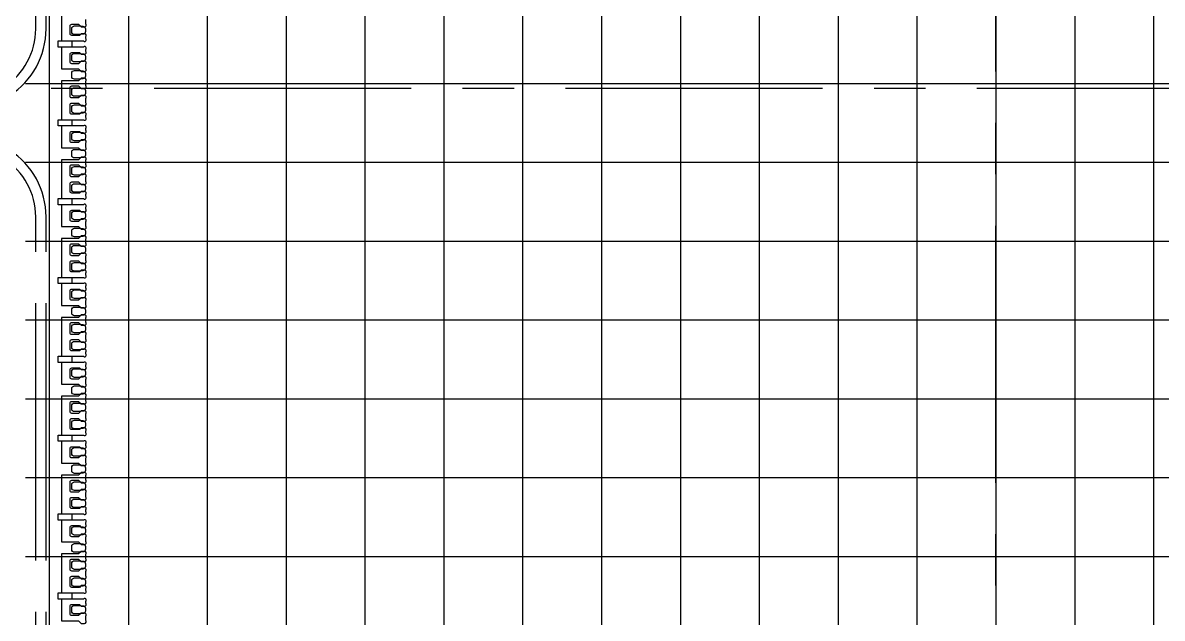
# Model space of a CAD drawing. Header units: millimetres. Extents: x 333 to 425, y 98 to 205.
# Drawn here: x 354.08 to 387.32, y 133.41 to 150.78 of the extents above; entities that cross this region are included whole.
import ezdxf

# ---------------------------------------------------------------- set-up
doc = ezdxf.new("R2010")
doc.units = ezdxf.units.MM
doc.linetypes.add('CENTER', pattern=[12, 7.5, -1.5, 1.5, -1.5])
doc.linetypes.add('PHANTOM', pattern=[15, 7.5, -1.5, 1.5, -1.5, 1.5, -1.5])
doc.layers.add('2', color=7, linetype='Continuous')
doc.layers.add('2D', color=4, linetype='Continuous')

msp = doc.modelspace()

# ---------------------------------------------------------------- linework, layer by layer
at = {"layer": '2', "linetype": 'Continuous'}
msp.add_lwpolyline([(355.212, 151.383), (355.212, 150.248), (355.851, 150.248, 1.010051), (355.922, 150.318), (355.922, 150.372, 0.671801), (355.887, 150.458), (355.787, 150.458), (355.737, 150.408), (355.512, 150.408, -0.414214), (355.462, 150.458), (355.462, 150.683, -0.414214), (355.512, 150.733), (355.712, 150.733), (355.787, 150.658), (355.887, 150.658, 0.671801), (355.922, 150.743), (355.922, 150.872, 0.671801)], format="xyb", dxfattribs=at)
for points in [[(355.512, 149.433), (355.712, 149.433), (355.787, 149.358), (355.887, 149.358, 0.671801), (355.922, 149.443), (355.922, 149.572, 0.671801), (355.887, 149.658), (355.787, 149.658), (355.712, 149.583), (355.512, 149.583, -0.414214), (355.462, 149.633), (355.462, 149.858, -0.414214), (355.512, 149.908), (355.737, 149.908), (355.787, 149.858), (355.887, 149.858, 0.671801), (355.922, 149.943), (355.922, 149.997, 1.010051), (355.851, 150.068), (355.212, 150.068), (355.212, 149.433)], [(355.212, 149.083), (355.212, 147.948), (355.851, 147.948, 1.010051), (355.922, 148.018), (355.922, 148.072, 0.671801), (355.887, 148.158), (355.787, 148.158), (355.737, 148.108), (355.512, 148.108, -0.414214), (355.462, 148.158), (355.462, 148.383, -0.414214), (355.512, 148.433), (355.712, 148.433), (355.787, 148.358), (355.887, 148.358, 0.671801), (355.922, 148.443), (355.922, 148.572, 0.671801), (355.887, 148.658), (355.787, 148.658), (355.712, 148.583), (355.512, 148.583, -0.414214), (355.462, 148.633), (355.462, 148.883, -0.414214), (355.512, 148.933), (355.712, 148.933), (355.787, 148.858), (355.887, 148.858, 0.671801), (355.922, 148.943), (355.922, 149.072, 0.671801), (355.887, 149.158), (355.787, 149.158), (355.712, 149.083), (355.512, 149.083)], [(355.512, 147.133), (355.712, 147.133), (355.787, 147.058), (355.887, 147.058, 0.671801), (355.922, 147.143), (355.922, 147.272, 0.671801), (355.887, 147.358), (355.787, 147.358), (355.712, 147.283), (355.512, 147.283, -0.414214), (355.462, 147.333), (355.462, 147.558, -0.414214), (355.512, 147.608), (355.737, 147.608), (355.787, 147.558), (355.887, 147.558, 0.671801), (355.922, 147.643), (355.922, 147.697, 1.010051), (355.851, 147.768), (355.212, 147.768), (355.212, 147.133)], [(355.212, 146.783), (355.212, 145.648), (355.851, 145.648, 1.010051), (355.922, 145.718), (355.922, 145.772, 0.671801), (355.887, 145.858), (355.787, 145.858), (355.737, 145.808), (355.512, 145.808, -0.414214), (355.462, 145.858), (355.462, 146.083, -0.414214), (355.512, 146.133), (355.712, 146.133), (355.787, 146.058), (355.887, 146.058, 0.671801), (355.922, 146.143), (355.922, 146.272, 0.671801), (355.887, 146.358), (355.787, 146.358), (355.712, 146.283), (355.512, 146.283, -0.414214), (355.462, 146.333), (355.462, 146.583, -0.414214), (355.512, 146.633), (355.712, 146.633), (355.787, 146.558), (355.887, 146.558, 0.671801), (355.922, 146.643), (355.922, 146.772, 0.671801), (355.887, 146.858), (355.787, 146.858), (355.712, 146.783), (355.512, 146.783)], [(355.512, 144.833), (355.712, 144.833), (355.787, 144.758), (355.887, 144.758, 0.671801), (355.922, 144.843), (355.922, 144.972, 0.671801), (355.887, 145.058), (355.787, 145.058), (355.712, 144.983), (355.512, 144.983, -0.414214), (355.462, 145.033), (355.462, 145.258, -0.414214), (355.512, 145.308), (355.737, 145.308), (355.787, 145.258), (355.887, 145.258, 0.671801), (355.922, 145.343), (355.922, 145.397, 1.010051), (355.851, 145.468), (355.212, 145.468), (355.212, 144.833)], [(355.212, 144.483), (355.212, 143.348), (355.851, 143.348, 1.010051), (355.922, 143.418), (355.922, 143.472, 0.671801), (355.887, 143.558), (355.787, 143.558), (355.737, 143.508), (355.512, 143.508, -0.414214), (355.462, 143.558), (355.462, 143.783, -0.414214), (355.512, 143.833), (355.712, 143.833), (355.787, 143.758), (355.887, 143.758, 0.671801), (355.922, 143.843), (355.922, 143.972, 0.671801), (355.887, 144.058), (355.787, 144.058), (355.712, 143.983), (355.512, 143.983, -0.414214), (355.462, 144.033), (355.462, 144.283, -0.414214), (355.512, 144.333), (355.712, 144.333), (355.787, 144.258), (355.887, 144.258, 0.671801), (355.922, 144.343), (355.922, 144.472, 0.671801), (355.887, 144.558), (355.787, 144.558), (355.712, 144.483), (355.512, 144.483)], [(355.512, 142.533), (355.712, 142.533), (355.787, 142.458), (355.887, 142.458, 0.671801), (355.922, 142.543), (355.922, 142.672, 0.671801), (355.887, 142.758), (355.787, 142.758), (355.712, 142.683), (355.512, 142.683, -0.414214), (355.462, 142.733), (355.462, 142.958, -0.414214), (355.512, 143.008), (355.737, 143.008), (355.787, 142.958), (355.887, 142.958, 0.671801), (355.922, 143.043), (355.922, 143.097, 1.010051), (355.851, 143.168), (355.212, 143.168), (355.212, 142.533)], [(355.212, 142.183), (355.212, 141.048), (355.851, 141.048, 1.010051), (355.922, 141.118), (355.922, 141.172, 0.671801), (355.887, 141.258), (355.787, 141.258), (355.737, 141.208), (355.512, 141.208, -0.414214), (355.462, 141.258), (355.462, 141.483, -0.414214), (355.512, 141.533), (355.712, 141.533), (355.787, 141.458), (355.887, 141.458, 0.671801), (355.922, 141.543), (355.922, 141.672, 0.671801), (355.887, 141.758), (355.787, 141.758), (355.712, 141.683), (355.512, 141.683, -0.414214), (355.462, 141.733), (355.462, 141.983, -0.414214), (355.512, 142.033), (355.712, 142.033), (355.787, 141.958), (355.887, 141.958, 0.671801), (355.922, 142.043), (355.922, 142.172, 0.671801), (355.887, 142.258), (355.787, 142.258), (355.712, 142.183), (355.512, 142.183)], [(355.512, 140.233), (355.712, 140.233), (355.787, 140.158), (355.887, 140.158, 0.671801), (355.922, 140.243), (355.922, 140.372, 0.671801), (355.887, 140.458), (355.787, 140.458), (355.712, 140.383), (355.512, 140.383, -0.414214), (355.462, 140.433), (355.462, 140.658, -0.414214), (355.512, 140.708), (355.737, 140.708), (355.787, 140.658), (355.887, 140.658, 0.671801), (355.922, 140.743), (355.922, 140.797, 1.010051), (355.851, 140.868), (355.212, 140.868), (355.212, 140.233)], [(355.212, 139.883), (355.212, 138.748), (355.851, 138.748, 1.010051), (355.922, 138.818), (355.922, 138.872, 0.671801), (355.887, 138.958), (355.787, 138.958), (355.737, 138.908), (355.512, 138.908, -0.414214), (355.462, 138.958), (355.462, 139.183, -0.414214), (355.512, 139.233), (355.712, 139.233), (355.787, 139.158), (355.887, 139.158, 0.671801), (355.922, 139.243), (355.922, 139.372, 0.671801), (355.887, 139.458), (355.787, 139.458), (355.712, 139.383), (355.512, 139.383, -0.414214), (355.462, 139.433), (355.462, 139.683, -0.414214), (355.512, 139.733), (355.712, 139.733), (355.787, 139.658), (355.887, 139.658, 0.671801), (355.922, 139.743), (355.922, 139.872, 0.671801), (355.887, 139.958), (355.787, 139.958), (355.712, 139.883), (355.512, 139.883)], [(355.512, 137.933), (355.712, 137.933), (355.787, 137.858), (355.887, 137.858, 0.671801), (355.922, 137.943), (355.922, 138.072, 0.671801), (355.887, 138.158), (355.787, 138.158), (355.712, 138.083), (355.512, 138.083, -0.414214), (355.462, 138.133), (355.462, 138.358, -0.414214), (355.512, 138.408), (355.737, 138.408), (355.787, 138.358), (355.887, 138.358, 0.671801), (355.922, 138.443), (355.922, 138.497, 1.010051), (355.851, 138.568), (355.212, 138.568), (355.212, 137.933)], [(355.212, 137.583), (355.212, 136.448), (355.851, 136.448, 1.010051), (355.922, 136.518), (355.922, 136.572, 0.671801), (355.887, 136.658), (355.787, 136.658), (355.737, 136.608), (355.512, 136.608, -0.414214), (355.462, 136.658), (355.462, 136.883, -0.414214), (355.512, 136.933), (355.712, 136.933), (355.787, 136.858), (355.887, 136.858, 0.671801), (355.922, 136.943), (355.922, 137.072, 0.671801), (355.887, 137.158), (355.787, 137.158), (355.712, 137.083), (355.512, 137.083, -0.414214), (355.462, 137.133), (355.462, 137.383, -0.414214), (355.512, 137.433), (355.712, 137.433), (355.787, 137.358), (355.887, 137.358, 0.671801), (355.922, 137.443), (355.922, 137.572, 0.671801), (355.887, 137.658), (355.787, 137.658), (355.712, 137.583), (355.512, 137.583)], [(355.512, 135.633), (355.712, 135.633), (355.787, 135.558), (355.887, 135.558, 0.671801), (355.922, 135.643), (355.922, 135.772, 0.671801), (355.887, 135.858), (355.787, 135.858), (355.712, 135.783), (355.512, 135.783, -0.414214), (355.462, 135.833), (355.462, 136.058, -0.414214), (355.512, 136.108), (355.737, 136.108), (355.787, 136.058), (355.887, 136.058, 0.671801), (355.922, 136.143), (355.922, 136.197, 1.010051), (355.851, 136.268), (355.212, 136.268), (355.212, 135.633)], [(355.212, 135.283), (355.212, 134.148), (355.851, 134.148, 1.010051), (355.922, 134.218), (355.922, 134.272, 0.671801), (355.887, 134.358), (355.787, 134.358), (355.737, 134.308), (355.512, 134.308, -0.414214), (355.462, 134.358), (355.462, 134.583, -0.414214), (355.512, 134.633), (355.712, 134.633), (355.787, 134.558), (355.887, 134.558, 0.671801), (355.922, 134.643), (355.922, 134.772, 0.671801), (355.887, 134.858), (355.787, 134.858), (355.712, 134.783), (355.512, 134.783, -0.414214), (355.462, 134.833), (355.462, 135.083, -0.414214), (355.512, 135.133), (355.712, 135.133), (355.787, 135.058), (355.887, 135.058, 0.671801), (355.922, 135.143), (355.922, 135.272, 0.671801), (355.887, 135.358), (355.787, 135.358), (355.712, 135.283), (355.512, 135.283)], [(355.512, 133.333), (355.712, 133.333), (355.787, 133.258), (355.887, 133.258, 0.671801), (355.922, 133.343), (355.922, 133.472, 0.671801), (355.887, 133.558), (355.787, 133.558), (355.712, 133.483), (355.512, 133.483, -0.414214), (355.462, 133.533), (355.462, 133.758, -0.414214), (355.512, 133.808), (355.737, 133.808), (355.787, 133.758), (355.887, 133.758, 0.671801), (355.922, 133.843), (355.922, 133.897, 1.010051), (355.851, 133.968), (355.212, 133.968), (355.212, 133.333)]]:
    msp.add_lwpolyline(points, format="xyb", close=True, dxfattribs=at)
at = {"layer": '2D', "color": 7, "linetype": 'CENTER'}
for p, q in [((382.462, 113.358), (382.462, 184.358)), ((413.412, 148.858), (346.912, 148.858))]:
    msp.add_line(p, q, dxfattribs=at)
at = {"layer": '2D'}
for p, q in [((357.162, 179.658), (357.162, 116.058)), ((359.462, 179.658), (359.462, 116.058)), ((361.762, 179.658), (361.762, 116.058)), ((364.062, 179.658), (364.062, 116.058)), ((366.362, 179.658), (366.362, 116.058)), ((368.662, 179.658), (368.662, 116.058)), ((370.962, 179.658), (370.962, 116.058)), ((373.262, 179.658), (373.262, 116.058)), ((375.562, 179.658), (375.562, 116.058)), ((377.862, 179.658), (377.862, 116.058)), ((380.162, 179.658), (380.162, 116.058)), ((382.462, 179.658), (382.462, 116.058)), ((384.762, 179.658), (384.762, 116.058)), ((387.062, 179.658), (387.062, 116.058)), ((354.162, 149.008), (410.762, 149.008)), ((354.162, 146.708), (410.762, 146.708)), ((354.162, 144.408), (410.762, 144.408)), ((354.162, 142.108), (410.762, 142.108)), ((354.162, 139.808), (410.762, 139.808)), ((354.162, 137.508), (410.762, 137.508)), ((354.162, 135.208), (410.762, 135.208))]:
    msp.add_line(p, q, dxfattribs=at)
at = {"layer": '2D', "color": 3, "linetype": 'PHANTOM'}
for points in [[(354.462, 145.119, 0.255924), (353.538, 146.804, -0.547723), (353.538, 148.911, 0.255924), (354.462, 150.596), (354.462, 175.619, 0.255924), (353.538, 177.304, -0.916659), (354.692, 179.511, 0.09902), (355.462, 179.358), (409.462, 179.358, 0.09902), (410.231, 179.511, -0.916659), (411.385, 177.304, 0.255924), (410.462, 175.619), (410.462, 150.596, 0.255924), (411.385, 148.911, -0.547723), (411.385, 146.804, 0.255924), (410.462, 145.119), (410.462, 120.096, 0.255924), (411.385, 118.411, -0.916659), (410.231, 116.204, 0.09902), (409.462, 116.358), (355.462, 116.358, 0.09902), (354.692, 116.204, -0.916659), (353.538, 118.411, 0.255924), (354.462, 120.096)], [(354.762, 145.119, 0.255924), (353.7, 147.057, -0.547723), (353.7, 148.658, 0.255924), (354.762, 150.596), (354.762, 175.619, 0.255924), (353.7, 177.557, -0.916659), (354.577, 179.235, 0.09902), (355.462, 179.058), (409.462, 179.058, 0.09902), (410.346, 179.235, -0.916659), (411.223, 177.557, 0.255924), (410.162, 175.619), (410.162, 150.596, 0.255924), (411.223, 148.658, -0.547723), (411.223, 147.057, 0.255924), (410.162, 145.119), (410.162, 120.096, 0.255924), (411.223, 118.158, -0.916659), (410.346, 116.481, 0.09902), (409.462, 116.658), (355.462, 116.658, 0.09902), (354.577, 116.481, -0.916659), (353.7, 118.158, 0.255924), (354.762, 120.096)]]:
    msp.add_lwpolyline(points, format="xyb", close=True, dxfattribs=at)
at = {"layer": '2D', "linetype": 'Continuous'}
msp.add_lwpolyline([(354.862, 131.758), (354.862, 134.058), (354.862, 136.358), (354.862, 138.658), (354.862, 140.958), (354.862, 143.258), (354.862, 145.558), (354.862, 147.858), (354.862, 150.158), (354.862, 152.458)], dxfattribs=at)
for points in [[(355.587, 150.683), (355.762, 150.683), (355.787, 150.673), (355.837, 150.673, -0.414214), (355.912, 150.598), (355.912, 150.518, -0.414214), (355.837, 150.443), (355.787, 150.443), (355.762, 150.433), (355.587, 150.433, -0.414214), (355.512, 150.508), (355.512, 150.608, -0.414214)], [(355.587, 149.883), (355.762, 149.883), (355.787, 149.873), (355.837, 149.873, -0.414214), (355.912, 149.798), (355.912, 149.718, -0.414214), (355.837, 149.643), (355.787, 149.643), (355.762, 149.633), (355.587, 149.633, -0.414214), (355.512, 149.708), (355.512, 149.808, -0.414214)], [(355.587, 149.383), (355.762, 149.383), (355.787, 149.373), (355.837, 149.373, -0.414214), (355.912, 149.298), (355.912, 149.218, -0.414214), (355.837, 149.143), (355.787, 149.143), (355.762, 149.133), (355.587, 149.133, -0.414214), (355.512, 149.208), (355.512, 149.308, -0.414214)], [(355.587, 148.883), (355.762, 148.883), (355.787, 148.873), (355.837, 148.873, -0.414214), (355.912, 148.798), (355.912, 148.718, -0.414214), (355.837, 148.643), (355.787, 148.643), (355.762, 148.633), (355.587, 148.633, -0.414214), (355.512, 148.708), (355.512, 148.808, -0.414214)], [(355.587, 148.383), (355.762, 148.383), (355.787, 148.373), (355.837, 148.373, -0.414214), (355.912, 148.298), (355.912, 148.218, -0.414214), (355.837, 148.143), (355.787, 148.143), (355.762, 148.133), (355.587, 148.133, -0.414214), (355.512, 148.208), (355.512, 148.308, -0.414214)], [(355.587, 147.583), (355.762, 147.583), (355.787, 147.573), (355.837, 147.573, -0.414214), (355.912, 147.498), (355.912, 147.418, -0.414214), (355.837, 147.343), (355.787, 147.343), (355.762, 147.333), (355.587, 147.333, -0.414214), (355.512, 147.408), (355.512, 147.508, -0.414214)], [(355.587, 147.083), (355.762, 147.083), (355.787, 147.073), (355.837, 147.073, -0.414214), (355.912, 146.998), (355.912, 146.918, -0.414214), (355.837, 146.843), (355.787, 146.843), (355.762, 146.833), (355.587, 146.833, -0.414214), (355.512, 146.908), (355.512, 147.008, -0.414214)], [(355.587, 146.583), (355.762, 146.583), (355.787, 146.573), (355.837, 146.573, -0.414214), (355.912, 146.498), (355.912, 146.418, -0.414214), (355.837, 146.343), (355.787, 146.343), (355.762, 146.333), (355.587, 146.333, -0.414214), (355.512, 146.408), (355.512, 146.508, -0.414214)], [(355.587, 146.083), (355.762, 146.083), (355.787, 146.073), (355.837, 146.073, -0.414214), (355.912, 145.998), (355.912, 145.918, -0.414214), (355.837, 145.843), (355.787, 145.843), (355.762, 145.833), (355.587, 145.833, -0.414214), (355.512, 145.908), (355.512, 146.008, -0.414214)], [(355.587, 145.283), (355.762, 145.283), (355.787, 145.273), (355.837, 145.273, -0.414214), (355.912, 145.198), (355.912, 145.118, -0.414214), (355.837, 145.043), (355.787, 145.043), (355.762, 145.033), (355.587, 145.033, -0.414214), (355.512, 145.108), (355.512, 145.208, -0.414214)], [(355.587, 144.783), (355.762, 144.783), (355.787, 144.773), (355.837, 144.773, -0.414214), (355.912, 144.698), (355.912, 144.618, -0.414214), (355.837, 144.543), (355.787, 144.543), (355.762, 144.533), (355.587, 144.533, -0.414214), (355.512, 144.608), (355.512, 144.708, -0.414214)], [(355.587, 144.283), (355.762, 144.283), (355.787, 144.273), (355.837, 144.273, -0.414214), (355.912, 144.198), (355.912, 144.118, -0.414214), (355.837, 144.043), (355.787, 144.043), (355.762, 144.033), (355.587, 144.033, -0.414214), (355.512, 144.108), (355.512, 144.208, -0.414214)], [(355.587, 143.783), (355.762, 143.783), (355.787, 143.773), (355.837, 143.773, -0.414214), (355.912, 143.698), (355.912, 143.618, -0.414214), (355.837, 143.543), (355.787, 143.543), (355.762, 143.533), (355.587, 143.533, -0.414214), (355.512, 143.608), (355.512, 143.708, -0.414214)], [(355.587, 142.983), (355.762, 142.983), (355.787, 142.973), (355.837, 142.973, -0.414214), (355.912, 142.898), (355.912, 142.818, -0.414214), (355.837, 142.743), (355.787, 142.743), (355.762, 142.733), (355.587, 142.733, -0.414214), (355.512, 142.808), (355.512, 142.908, -0.414214)], [(355.587, 142.483), (355.762, 142.483), (355.787, 142.473), (355.837, 142.473, -0.414214), (355.912, 142.398), (355.912, 142.318, -0.414214), (355.837, 142.243), (355.787, 142.243), (355.762, 142.233), (355.587, 142.233, -0.414214), (355.512, 142.308), (355.512, 142.408, -0.414214)], [(355.587, 141.983), (355.762, 141.983), (355.787, 141.973), (355.837, 141.973, -0.414214), (355.912, 141.898), (355.912, 141.818, -0.414214), (355.837, 141.743), (355.787, 141.743), (355.762, 141.733), (355.587, 141.733, -0.414214), (355.512, 141.808), (355.512, 141.908, -0.414214)], [(355.587, 141.483), (355.762, 141.483), (355.787, 141.473), (355.837, 141.473, -0.414214), (355.912, 141.398), (355.912, 141.318, -0.414214), (355.837, 141.243), (355.787, 141.243), (355.762, 141.233), (355.587, 141.233, -0.414214), (355.512, 141.308), (355.512, 141.408, -0.414214)], [(355.587, 140.683), (355.762, 140.683), (355.787, 140.673), (355.837, 140.673, -0.414214), (355.912, 140.598), (355.912, 140.518, -0.414214), (355.837, 140.443), (355.787, 140.443), (355.762, 140.433), (355.587, 140.433, -0.414214), (355.512, 140.508), (355.512, 140.608, -0.414214)], [(355.587, 140.183), (355.762, 140.183), (355.787, 140.173), (355.837, 140.173, -0.414214), (355.912, 140.098), (355.912, 140.018, -0.414214), (355.837, 139.943), (355.787, 139.943), (355.762, 139.933), (355.587, 139.933, -0.414214), (355.512, 140.008), (355.512, 140.108, -0.414214)], [(355.587, 139.683), (355.762, 139.683), (355.787, 139.673), (355.837, 139.673, -0.414214), (355.912, 139.598), (355.912, 139.518, -0.414214), (355.837, 139.443), (355.787, 139.443), (355.762, 139.433), (355.587, 139.433, -0.414214), (355.512, 139.508), (355.512, 139.608, -0.414214)], [(355.587, 139.183), (355.762, 139.183), (355.787, 139.173), (355.837, 139.173, -0.414214), (355.912, 139.098), (355.912, 139.018, -0.414214), (355.837, 138.943), (355.787, 138.943), (355.762, 138.933), (355.587, 138.933, -0.414214), (355.512, 139.008), (355.512, 139.108, -0.414214)], [(355.587, 138.383), (355.762, 138.383), (355.787, 138.373), (355.837, 138.373, -0.414214), (355.912, 138.298), (355.912, 138.218, -0.414214), (355.837, 138.143), (355.787, 138.143), (355.762, 138.133), (355.587, 138.133, -0.414214), (355.512, 138.208), (355.512, 138.308, -0.414214)], [(355.587, 137.883), (355.762, 137.883), (355.787, 137.873), (355.837, 137.873, -0.414214), (355.912, 137.798), (355.912, 137.718, -0.414214), (355.837, 137.643), (355.787, 137.643), (355.762, 137.633), (355.587, 137.633, -0.414214), (355.512, 137.708), (355.512, 137.808, -0.414214)], [(355.587, 137.383), (355.762, 137.383), (355.787, 137.373), (355.837, 137.373, -0.414214), (355.912, 137.298), (355.912, 137.218, -0.414214), (355.837, 137.143), (355.787, 137.143), (355.762, 137.133), (355.587, 137.133, -0.414214), (355.512, 137.208), (355.512, 137.308, -0.414214)], [(355.587, 136.883), (355.762, 136.883), (355.787, 136.873), (355.837, 136.873, -0.414214), (355.912, 136.798), (355.912, 136.718, -0.414214), (355.837, 136.643), (355.787, 136.643), (355.762, 136.633), (355.587, 136.633, -0.414214), (355.512, 136.708), (355.512, 136.808, -0.414214)], [(355.587, 136.083), (355.762, 136.083), (355.787, 136.073), (355.837, 136.073, -0.414214), (355.912, 135.998), (355.912, 135.918, -0.414214), (355.837, 135.843), (355.787, 135.843), (355.762, 135.833), (355.587, 135.833, -0.414214), (355.512, 135.908), (355.512, 136.008, -0.414214)], [(355.587, 135.583), (355.762, 135.583), (355.787, 135.573), (355.837, 135.573, -0.414214), (355.912, 135.498), (355.912, 135.418, -0.414214), (355.837, 135.343), (355.787, 135.343), (355.762, 135.333), (355.587, 135.333, -0.414214), (355.512, 135.408), (355.512, 135.508, -0.414214)], [(355.587, 135.083), (355.762, 135.083), (355.787, 135.073), (355.837, 135.073, -0.414214), (355.912, 134.998), (355.912, 134.918, -0.414214), (355.837, 134.843), (355.787, 134.843), (355.762, 134.833), (355.587, 134.833, -0.414214), (355.512, 134.908), (355.512, 135.008, -0.414214)], [(355.587, 134.583), (355.762, 134.583), (355.787, 134.573), (355.837, 134.573, -0.414214), (355.912, 134.498), (355.912, 134.418, -0.414214), (355.837, 134.343), (355.787, 134.343), (355.762, 134.333), (355.587, 134.333, -0.414214), (355.512, 134.408), (355.512, 134.508, -0.414214)], [(355.587, 133.783), (355.762, 133.783), (355.787, 133.773), (355.837, 133.773, -0.414214), (355.912, 133.698), (355.912, 133.618, -0.414214), (355.837, 133.543), (355.787, 133.543), (355.762, 133.533), (355.587, 133.533, -0.414214), (355.512, 133.608), (355.512, 133.708, -0.414214)]]:
    msp.add_lwpolyline(points, format="xyb", close=True, dxfattribs=at)
for points in [[(355.112, 150.068), (355.112, 150.158), (355.112, 150.248), (355.512, 150.248), (355.512, 150.158), (355.512, 150.068)], [(355.112, 147.768), (355.112, 147.858), (355.112, 147.948), (355.512, 147.948), (355.512, 147.858), (355.512, 147.768)], [(355.112, 145.468), (355.112, 145.558), (355.112, 145.648), (355.512, 145.648), (355.512, 145.558), (355.512, 145.468)], [(355.112, 143.168), (355.112, 143.258), (355.112, 143.348), (355.512, 143.348), (355.512, 143.258), (355.512, 143.168)], [(355.112, 140.868), (355.112, 140.958), (355.112, 141.048), (355.512, 141.048), (355.512, 140.958), (355.512, 140.868)], [(355.112, 138.568), (355.112, 138.658), (355.112, 138.748), (355.512, 138.748), (355.512, 138.658), (355.512, 138.568)], [(355.112, 136.268), (355.112, 136.358), (355.112, 136.448), (355.512, 136.448), (355.512, 136.358), (355.512, 136.268)], [(355.112, 133.968), (355.112, 134.058), (355.112, 134.148), (355.512, 134.148), (355.512, 134.058), (355.512, 133.968)]]:
    msp.add_lwpolyline(points, close=True, dxfattribs=at)

doc.saveas('drawing.dxf')
